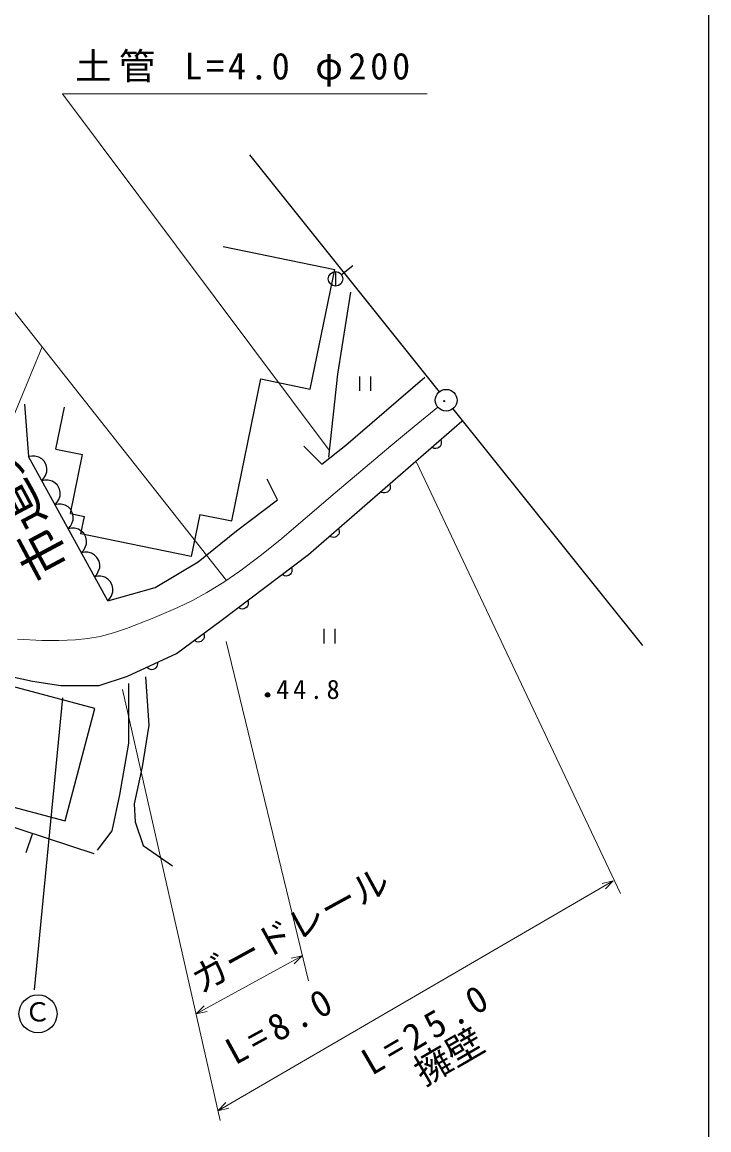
# Model space of a CAD drawing. Units: millimetres, scale not verified. Extents: x 40000 to 680000, y 20000 to 380000.
# Drawn here: x 531890 to 579000, y 237305 to 313248 of the extents above; entities that cross this region are included whole.
import ezdxf
from ezdxf.enums import TextEntityAlignment as Align

# ---------------------------------------------------------------- set-up
doc = ezdxf.new("R2010")
doc.units = ezdxf.units.MM
doc.header["$LTSCALE"] = 1000
doc.linetypes.add('CHAIN', pattern=[18.5, 12, -1.5, 3.5, -1.5])
for name, color, linetype, lineweight in [('M-BGD', 7, 'Continuous', 25), ('M-BMK', 2, 'CHAIN', 13), ('M-BMK-OTRS', 5, 'Continuous', 25), ('M-BMK-SRVR', 3, 'Continuous', 25), ('M-OTRS', 6, 'Continuous', 25), ('M-STR-HTXT', 7, 'Continuous', 13), ('M-STR-STRC', 7, 'Continuous', 25), ('M-TTL-BAND', 7, 'Continuous', 25)]:
    doc.layers.add(name, color=color, linetype=linetype, lineweight=lineweight)
doc.layers.add('M-BGD-HTXT', color=7, linetype='Continuous')
doc.styles.add('ＭＳ ゴシック', font='')
doc.styles.get('ＭＳ ゴシック').set_extended_font_data('MS Gothic')

msp = doc.modelspace()

# ---------------------------------------------------------------- linework, layer by layer
at = {"layer": 'M-BGD'}
for p, q in [((545671, 297872), (553339, 296295)), ((551652, 288089), (553339, 296295)), ((553790, 295954), (554584, 296562)), ((553393, 296148), (553393, 295153)), ((553552, 289115), (554444, 294740)), ((546266, 279053), (548267, 288785)), ((548267, 288785), (551652, 288089)), ((552935, 283421), (553552, 289115)), ((554101, 284244), (559520, 288909)), ((555041, 288962), (555041, 287962)), ((555808, 287962), (555808, 288962)), ((532041, 287061), (532323, 283460)), ((534205, 283982), (534795, 286849)), ((551535, 276756), (562044, 285890)), ((551220, 284176), (552454, 282941)), ((552454, 282941), (554101, 284244)), ((560074, 284056), (559991, 284105)), ((560161, 284028), (560074, 284056)), ((560278, 284013), (560161, 284028)), ((560376, 284034), (560278, 284013)), ((560465, 284075), (560376, 284034)), ((560559, 284156), (560465, 284075)), ((560611, 284239), (560559, 284156)), ((560595, 284630), (560631, 284540)), ((560646, 284333), (560611, 284239)), ((560631, 284540), (560646, 284449)), ((560646, 284449), (560646, 284333)), ((532549, 283498), (532323, 283460)), ((537760, 273574), (532323, 283460)), ((532762, 283492), (532549, 283498)), ((533031, 283431), (532762, 283492)), ((533230, 283304), (533031, 283431)), ((533398, 283144), (533230, 283304)), ((534205, 283982), (536029, 283607)), ((535196, 279555), (536029, 283607)), ((533539, 282889), (533398, 283144)), ((533583, 282661), (533539, 282889)), ((533584, 282426), (533583, 282661)), ((533230, 281812), (533385, 281978)), ((533455, 281851), (533230, 281812)), ((533385, 281978), (533491, 282165)), ((533668, 281844), (533455, 281851)), ((533491, 282165), (533584, 282426)), ((533938, 281783), (533668, 281844)), ((534136, 281656), (533938, 281783)), ((549411, 280494), (548705, 281906)), ((534304, 281497), (534136, 281656)), ((534445, 281241), (534304, 281497)), ((534490, 281014), (534445, 281241)), ((534490, 280778), (534490, 281014)), ((556571, 281011), (556488, 281061)), ((556658, 280983), (556571, 281011)), ((556873, 280990), (556775, 280968)), ((556962, 281030), (556873, 280990)), ((557056, 281112), (556962, 281030)), ((557108, 281194), (557056, 281112)), ((557092, 281585), (557128, 281495)), ((557143, 281288), (557108, 281194)), ((557128, 281495), (557143, 281405)), ((557143, 281405), (557143, 281288)), ((534136, 280165), (534291, 280331)), ((534291, 280331), (534398, 280518)), ((534398, 280518), (534490, 280778)), ((546586, 278376), (549411, 280494)), ((556775, 280968), (556658, 280983)), ((534361, 280203), (534136, 280165)), ((534574, 280197), (534361, 280203)), ((534844, 280136), (534574, 280197)), ((535042, 280009), (534844, 280136)), ((535211, 279849), (535042, 280009)), ((535196, 279555), (536169, 279355)), ((535351, 279594), (535211, 279849)), ((535396, 279366), (535351, 279594)), ((544074, 279503), (543480, 276611)), ((544074, 279503), (546266, 279053)), ((535197, 278683), (535304, 278870)), ((535304, 278870), (535397, 279131)), ((535397, 279131), (535396, 279366)), ((535925, 278164), (536169, 279355)), ((535042, 278517), (535197, 278683)), ((535268, 278555), (535042, 278517)), ((535480, 278549), (535268, 278555)), ((535750, 278488), (535480, 278549)), ((535948, 278361), (535750, 278488)), ((543480, 276611), (535925, 278164)), ((536117, 278202), (535948, 278361)), ((536257, 277946), (536117, 278202)), ((543974, 276258), (546586, 278376)), ((553068, 277966), (552985, 278016)), ((553155, 277939), (553068, 277966)), ((553459, 277985), (553370, 277945)), ((553553, 278067), (553459, 277985)), ((553605, 278150), (553553, 278067)), ((553589, 278541), (553625, 278450)), ((553640, 278244), (553605, 278150)), ((553625, 278450), (553640, 278360)), ((553640, 278360), (553640, 278244)), ((536104, 277036), (536210, 277223)), ((536210, 277223), (536303, 277483)), ((536302, 277719), (536257, 277946)), ((536303, 277483), (536302, 277719)), ((553272, 277923), (553155, 277939)), ((553370, 277945), (553272, 277923)), ((535948, 276870), (536104, 277036)), ((536174, 276908), (535948, 276870)), ((536387, 276902), (536174, 276908)), ((536656, 276841), (536387, 276902)), ((536855, 276714), (536656, 276841)), ((537023, 276554), (536855, 276714)), ((537163, 276299), (537023, 276554)), ((545549, 272233), (551535, 276756)), ((537116, 275575), (537209, 275836)), ((537208, 276071), (537163, 276299)), ((537209, 275836), (537208, 276071)), ((541008, 274492), (543974, 276258)), ((550358, 275866), (550388, 275774)), ((550388, 275774), (550396, 275682)), ((550396, 275682), (550389, 275566)), ((536854, 275222), (537010, 275388)), ((537080, 275260), (536854, 275222)), ((537010, 275388), (537116, 275575)), ((537293, 275254), (537080, 275260)), ((537562, 275193), (537293, 275254)), ((537761, 275066), (537562, 275193)), ((537929, 274907), (537761, 275066)), ((549799, 275329), (549719, 275384)), ((549884, 275295), (549799, 275329)), ((549999, 275272), (549884, 275295)), ((550099, 275287), (549999, 275272)), ((550190, 275321), (550099, 275287)), ((550289, 275396), (550190, 275321)), ((550348, 275475), (550289, 275396)), ((550389, 275566), (550348, 275475)), ((537760, 273574), (541008, 274492)), ((538069, 274651), (537929, 274907)), ((538022, 273928), (538115, 274188)), ((538114, 274424), (538069, 274651)), ((538115, 274188), (538114, 274424)), ((537760, 273574), (537916, 273740)), ((537916, 273740), (538022, 273928)), ((547365, 273605), (547395, 273512)), ((547395, 273512), (547403, 273421)), ((547403, 273421), (547396, 273305)), ((546806, 273067), (546726, 273122)), ((546891, 273034), (546806, 273067)), ((547006, 273011), (546891, 273034)), ((547106, 273025), (547006, 273011)), ((547197, 273060), (547106, 273025)), ((547296, 273135), (547197, 273060)), ((547354, 273214), (547296, 273135)), ((547396, 273305), (547354, 273214)), ((542489, 269971), (545549, 272233)), ((544341, 271340), (544370, 271247)), ((544378, 271156), (544369, 271040)), ((544370, 271247), (544378, 271156)), ((552589, 271644), (552589, 270644)), ((553356, 270644), (553356, 271644)), ((543776, 270808), (543697, 270864)), ((543861, 270774), (543776, 270808)), ((543976, 270750), (543861, 270774)), ((544076, 270763), (543976, 270750)), ((544168, 270797), (544076, 270763)), ((544268, 270870), (544168, 270797)), ((544326, 270949), (544268, 270870)), ((544369, 271040), (544326, 270949)), ((536877, 266202), (522606, 269982)), ((539116, 268416), (542489, 269971)), ((540505, 268955), (540439, 269026)), ((540581, 268905), (540505, 268955)), ((540689, 268857), (540581, 268905)), ((540789, 268851), (540689, 268857)), ((540886, 268865), (540789, 268851)), ((540999, 268916), (540886, 268865)), ((541072, 268981), (540999, 268916)), ((541132, 269062), (541072, 268981)), ((541164, 269173), (541132, 269062)), ((541175, 269264), (541164, 269173)), ((541166, 269361), (541175, 269264)), ((530125, 268615), (532608, 268068)), ((537179, 267770), (539116, 268416)), ((540348, 268362), (540580, 265045)), ((532608, 268068), (534546, 267770)), ((534546, 267770), (537179, 267770)), ((539191, 267899), (539191, 263811)), ((534837, 258500), (536877, 266202)), ((540580, 265045), (540117, 262191)), ((539191, 263811), (538574, 260263)), ((540117, 262191), (539577, 259646)), ((525576, 259954), (536800, 256251)), ((528102, 260284), (534837, 258500)), ((538574, 260263), (538034, 257794)), ((539577, 259646), (539654, 258411)), ((539654, 258411), (540194, 256791)), ((532591, 257640), (532147, 256295)), ((538034, 257794), (537031, 256483)), ((540194, 256791), (542200, 255403))]:
    msp.add_line(p, q, dxfattribs=at)
for centre, radius in [((553393, 295650), 498), ((548725, 267125), 150), ((548725, 267125), 131), ((548725, 267125), 112), ((548725, 267125), 93.8), ((548725, 267125), 75), ((548725, 267125), 56.3), ((548725, 267124), 37.5), ((548725, 267125), 18.8)]:
    msp.add_circle(centre, radius, dxfattribs=at)
at = {"layer": 'M-BMK'}
for p, q in [((558788, 285521), (560398, 286848)), ((557189, 284196), (558788, 285521)), ((553369, 280974), (557189, 284196)), ((549567, 277728), (553369, 280974)), ((548216, 276648), (549567, 277728)), ((546829, 275616), (548216, 276648)), ((545716, 274855), (546829, 275616)), ((544571, 274146), (545716, 274855)), ((542566, 273125), (543582, 273608)), ((543582, 273608), (544571, 274146)), ((540821, 272369), (542566, 273125)), ((539057, 271670), (540821, 272369)), ((536402, 270982), (537233, 271130)), ((537233, 271130), (538147, 271369)), ((538147, 271369), (539057, 271670)), ((531568, 270948), (533235, 270860)), ((533235, 270860), (534399, 270847)), ((534399, 270847), (535559, 270894)), ((535559, 270894), (536402, 270982))]:
    msp.add_line(p, q, dxfattribs=at)
at = {"layer": 'M-BMK-OTRS'}
for p, q in [((547487, 304162), (560508, 287909)), ((561446, 286739), (574454, 270502))]:
    msp.add_line(p, q, dxfattribs=at)
at = {"layer": 'M-BMK-SRVR'}
msp.add_circle((560977, 287324), 746, dxfattribs=at)
at = {"layer": 'M-OTRS'}
for radius in [31.3, 25, 18.8, 12.5, 6.3]:
    msp.add_circle((560846, 287268), radius, dxfattribs=at)
at = {"layer": 'M-STR-HTXT'}
for p, q in [((552960, 283901), (534658, 308343)), ((534658, 308343), (559679, 308343)), ((527276, 298561), (545899, 274976)), ((525342, 271844), (533254, 290991)), ((572945, 253518), (558935, 283077)), ((551526, 247513), (545876, 270785)), ((538781, 267493), (545472, 237956)), ((545323, 238611), (572442, 254382)), ((571685, 254192), (572442, 254382)), ((572442, 254382), (571901, 253821)), ((543818, 245257), (551107, 249240)), ((550345, 249070), (551107, 249240)), ((551107, 249240), (550551, 248693)), ((543818, 245257), (544373, 245805)), ((544579, 245428), (543818, 245257)), ((545323, 238611), (545864, 239173)), ((546080, 238801), (545323, 238611))]:
    msp.add_line(p, q, dxfattribs=at)
at = {"layer": 'M-STR-STRC'}
msp.add_line((534667, 266918), (532709, 246909), dxfattribs=at)
msp.add_circle((532978, 245261), 1304, dxfattribs=at)
at = {"layer": 'M-TTL-BAND'}
msp.add_line((579000, 20000), (579000, 370000), dxfattribs=at)

# ---------------------------------------------------------------- texts
at = {"layer": 'M-BGD', "insert": (549325, 266825), "char_height": 1320, "attachment_point": 7, "style": 'ＭＳ ゴシック'}
msp.add_mtext('\\T1.28;44.8', dxfattribs=at)
at = {"layer": 'M-BGD-HTXT', "style": 'ＭＳ ゴシック'}
msp.add_text('市道奥迫線', height=2566, rotation=118.1, dxfattribs=at).set_placement((535924, 276309), align=Align.BOTTOM_LEFT)
at = {"layer": 'M-STR-HTXT', "style": 'ＭＳ ゴシック'}
for s, rotation, p in [('ガードレール', 28.7, (544401, 246146)), ('擁壁', 30.2, (559743, 239834))]:
    msp.add_text(s, height=1833, rotation=rotation, dxfattribs=at).set_placement(p, align=Align.BOTTOM_LEFT)
at = {"layer": 'M-STR-HTXT', "insert": (535521, 308820), "char_height": 1833, "attachment_point": 7, "style": 'ＭＳ ゴシック'}
msp.add_mtext('\\T1.2;土管\\~L=4.0\\~φ200', dxfattribs=at)
at = {"layer": 'M-STR-HTXT', "char_height": 1833, "attachment_point": 7, "style": 'ＭＳ ゴシック'}
for s, insert, rotation in [('\\T1.32;L=8.0', (546504, 241684), 28.7), ('\\T1.32;L=25.0', (555879, 240963), 30.2)]:
    msp.add_mtext(s, dxfattribs=dict(at, insert=insert, rotation=rotation))
at = {"layer": 'M-STR-STRC', "style": 'ＭＳ ゴシック'}
msp.add_text('Ｃ', height=1320, dxfattribs=at).set_placement((532051, 244338), align=Align.BOTTOM_LEFT)

doc.saveas('drawing.dxf')
